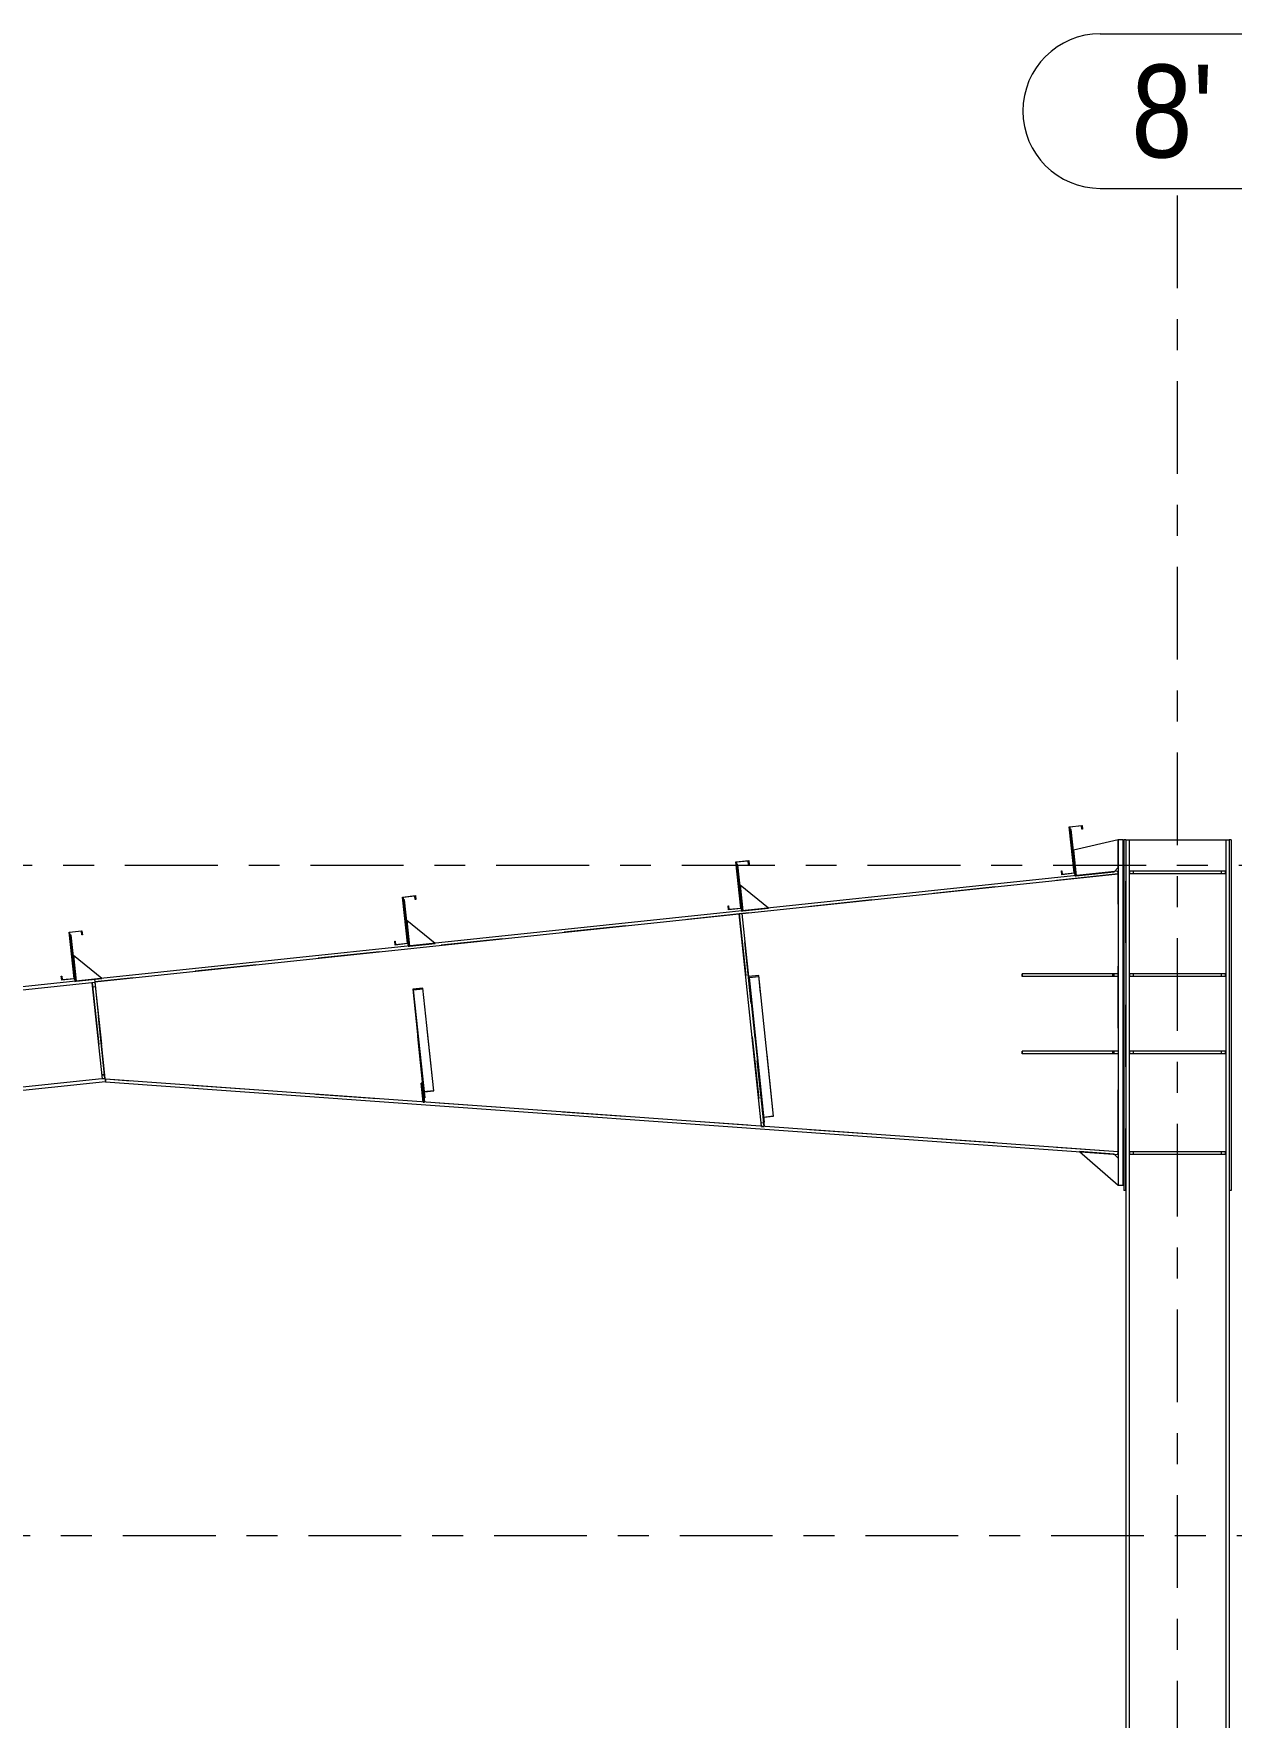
# Model space of a CAD drawing. Header units: millimetres. Extents: x -49 to 773, y -82 to 492.
# Drawn here: x 185.1 to 223.8, y 86 to 140.4 of the extents above; entities that cross this region are included whole.
import ezdxf

# ---------------------------------------------------------------- set-up
doc = ezdxf.new("R2010")
doc.units = ezdxf.units.MM
for name, pattern in [('XKITLINE00', [0]), ('XKITLINE02', [4, 2, -2]), ('XKITLINE03', [6, 3, -1, 1, -1])]:
    doc.linetypes.add(name, pattern=pattern)
doc.layers.add('Part', color=2, linetype='Continuous', lineweight=0)
doc.layers.add('S-grid', color=1, linetype='Continuous', lineweight=0)
doc.styles.add('ARIAL', font='ARIAL.TTF')

# ---------------------------------------------------------------- blocks, each defined once
blk = doc.blocks.new('*A47')
at = {"layer": 'Part'}
blk.add_hatch(color=3, dxfattribs=at).paths.add_polyline_path([(208.218, 109.937), (208.55, 109.972), (208.553, 109.94), (208.238, 109.907), (208.303, 109.294), (208.286, 109.292)], flags=17)
blk = doc.blocks.new('*A48')
at = {"layer": 'Part'}
blk.add_hatch(color=3, dxfattribs=at).paths.add_polyline_path([(197.367, 109.533), (197.699, 109.568), (197.702, 109.542), (197.387, 109.509), (197.439, 109.014), (197.422, 109.012)], flags=17)
blk = doc.blocks.new('*A60')
at = {"layer": 'Part'}
blk.add_hatch(color=3, dxfattribs=at).paths.add_polyline_path([(186.265, 111.373), (186.679, 111.416), (186.692, 111.292), (186.677, 111.29), (186.666, 111.4), (186.281, 111.359), (186.439, 109.866), (186.025, 109.822), (186.011, 109.946), (186.026, 109.948), (186.038, 109.839), (186.422, 109.879)], flags=17)
blk = doc.blocks.new('*A61')
at = {"layer": 'Part'}
blk.add_hatch(color=3, dxfattribs=at).paths.add_polyline_path([(197.039, 112.509), (197.453, 112.553), (197.466, 112.428), (197.451, 112.427), (197.44, 112.536), (197.055, 112.496), (197.213, 111.002), (196.798, 110.958), (196.785, 111.083), (196.8, 111.084), (196.811, 110.975), (197.196, 111.016)], flags=17)
blk = doc.blocks.new('*A65')
at = {"layer": 'Part'}
blk.add_hatch(color=3, dxfattribs=at).paths.add_polyline_path([(186.265, 111.373), (186.679, 111.416), (186.692, 111.292), (186.677, 111.29), (186.666, 111.4), (186.281, 111.359), (186.439, 109.866), (186.025, 109.822), (186.011, 109.946), (186.026, 109.948), (186.038, 109.839), (186.422, 109.879)], flags=17)
blk = doc.blocks.new('*A66')
at = {"layer": 'Part'}
blk.add_hatch(color=3, dxfattribs=at).paths.add_polyline_path([(197.039, 112.509), (197.453, 112.553), (197.466, 112.428), (197.451, 112.427), (197.44, 112.536), (197.055, 112.496), (197.213, 111.002), (196.798, 110.958), (196.785, 111.083), (196.8, 111.084), (196.811, 110.975), (197.196, 111.016)], flags=17)
blk = doc.blocks.new('*A72')
at = {"layer": 'Part'}
blk.add_hatch(color=3, dxfattribs=at).paths.add_polyline_path([(218.586, 114.782), (219, 114.825), (219.013, 114.701), (218.998, 114.699), (218.987, 114.809), (218.602, 114.768), (218.76, 113.275), (218.345, 113.231), (218.332, 113.355), (218.347, 113.357), (218.359, 113.248), (218.743, 113.288)], flags=17)
blk = doc.blocks.new('*A73')
at = {"layer": 'Part'}
blk.add_hatch(color=3, dxfattribs=at).paths.add_polyline_path([(207.812, 113.645), (208.226, 113.689), (208.24, 113.565), (208.225, 113.563), (208.213, 113.672), (207.829, 113.632), (207.986, 112.139), (207.572, 112.095), (207.559, 112.219), (207.574, 112.221), (207.585, 112.111), (207.97, 112.152)], flags=17)
blk = doc.blocks.new('*A79')
at = {"layer": 'Part'}
blk.add_hatch(color=3, dxfattribs=at).paths.add_polyline_path([(218.586, 114.782), (219, 114.825), (219.013, 114.701), (218.998, 114.699), (218.987, 114.809), (218.602, 114.768), (218.76, 113.275), (218.345, 113.231), (218.332, 113.355), (218.347, 113.357), (218.359, 113.248), (218.743, 113.288)], flags=17)
blk = doc.blocks.new('*A80')
at = {"layer": 'Part'}
blk.add_hatch(color=3, dxfattribs=at).paths.add_polyline_path([(207.812, 113.645), (208.226, 113.689), (208.24, 113.565), (208.225, 113.563), (208.213, 113.672), (207.829, 113.632), (207.986, 112.139), (207.572, 112.095), (207.559, 112.219), (207.574, 112.221), (207.585, 112.111), (207.97, 112.152)], flags=17)
blk = doc.blocks.new('*A480')
at = {"layer": 'S-grid', "color": 1, "linetype": 'XKITLINE03', "lineweight": 0}
blk.add_line((134.068, 113.542), (310.099, 113.542), dxfattribs=at)
blk = doc.blocks.new('*A481')
at = {"layer": 'S-grid', "color": 1, "linetype": 'XKITLINE03', "lineweight": 0}
blk.add_line((-10, 91.875), (509.153, 91.875), dxfattribs=at)
blk = doc.blocks.new('*A528')
at = {"layer": 'S-grid', "color": 1, "linetype": 'XKITLINE03', "lineweight": 0}
blk.add_line((222.083, -5.82), (222.083, 135.409), dxfattribs=at)
at = {"layer": 'S-grid', "color": 3, "style": 'ARIAL', "width": 0.85}
blk.add_text("8'", height=3, dxfattribs=at).set_placement((220.589, 136.409))
blk = doc.blocks.new('*A529')
at = {"layer": 'S-grid', "color": 1, "linetype": 'XKITLINE00', "lineweight": 0}
for p, q in [((219.589, 140.409), (224.577, 140.409)), ((219.589, 135.409), (224.577, 135.409))]:
    blk.add_line(p, q, dxfattribs=at)
for centre, start, end in [((219.589, 137.909), 90, 270), ((224.577, 137.909), 270, 90)]:
    blk.add_arc(centre, 2.5, start, end, dxfattribs=at)
blk = doc.blocks.new('*A533')
at = {"layer": 'Part', "color": 2, "linetype": 'XKITLINE00', "lineweight": 0}
for p, q in [((187.084, 109.85), (114.45, 102.189)), ((187.095, 109.742), (114.462, 102.081)), ((187.093, 109.767), (187.095, 109.742)), ((187.422, 106.643), (122.476, 99.793)), ((187.434, 106.535), (122.487, 99.685)), ((187.422, 106.643), (187.434, 106.535)), ((122.145, 99.758), (114.788, 98.982)), ((122.156, 99.65), (114.8, 98.874))]:
    blk.add_line(p, q, dxfattribs=at)
at = {"layer": 'Part', "color": 7, "linetype": 'XKITLINE02', "lineweight": 0}
for p, q in [((187.084, 109.85), (187.093, 109.767)), ((187.095, 109.742), (187.422, 106.643)), ((114.45, 102.189), (114.8, 98.874)), ((122.476, 99.793), (122.145, 99.758)), ((122.487, 99.685), (122.156, 99.65))]:
    blk.add_line(p, q, dxfattribs=at)
blk = doc.blocks.new('*A534')
at = {"layer": 'Part', "color": 2, "linetype": 'XKITLINE00', "lineweight": 0}
for p, q in [((223.817, 114.359), (223.75, 114.359)), ((223.75, 114.359), (223.75, 103.026)), ((223.817, 114.359), (223.817, 103.026)), ((223.817, 103.026), (223.75, 103.026))]:
    blk.add_line(p, q, dxfattribs=at)
blk = doc.blocks.new('*A535')
at = {"layer": 'Part', "color": 2, "linetype": 'XKITLINE00', "lineweight": 0}
for p, q in [((220.167, 114.359), (220.167, 103.192)), ((220.333, 114.359), (220.167, 114.359)), ((220.333, 103.192), (220.333, 114.359)), ((220.167, 103.192), (220.333, 103.192))]:
    blk.add_line(p, q, dxfattribs=at)
blk = doc.blocks.new('*A537')
at = {"layer": 'Part', "color": 2, "linetype": 'XKITLINE00', "lineweight": 0}
for p, q in [((223.633, 107.526), (220.533, 107.526)), ((220.533, 107.442), (220.533, 107.526)), ((223.633, 107.442), (220.533, 107.442)), ((223.633, 107.526), (223.633, 107.442))]:
    blk.add_line(p, q, dxfattribs=at)
at = {"layer": 'Part', "color": 7, "linetype": 'XKITLINE02', "lineweight": 0}
for p, q in [((220.658, 107.442), (220.658, 107.526)), ((223.508, 107.442), (223.508, 107.526))]:
    blk.add_line(p, q, dxfattribs=at)
blk = doc.blocks.new('*A538')
at = {"layer": 'Part', "color": 7, "linetype": 'XKITLINE02', "lineweight": 0}
for p, q in [((223.633, 107.526), (220.533, 107.526)), ((220.533, 107.526), (220.533, 107.442)), ((223.633, 107.442), (220.533, 107.442)), ((220.658, 107.442), (220.658, 107.526)), ((223.508, 107.442), (223.508, 107.526)), ((223.633, 107.442), (223.633, 107.526))]:
    blk.add_line(p, q, dxfattribs=at)
blk = doc.blocks.new('*A539')
at = {"layer": 'Part', "color": 2, "linetype": 'XKITLINE00', "lineweight": 0}
for p, q in [((223.633, 110.026), (220.533, 110.026)), ((220.533, 109.942), (220.533, 110.026)), ((223.633, 109.942), (220.533, 109.942)), ((223.633, 110.026), (223.633, 109.942))]:
    blk.add_line(p, q, dxfattribs=at)
at = {"layer": 'Part', "color": 7, "linetype": 'XKITLINE02', "lineweight": 0}
for p, q in [((220.658, 109.942), (220.658, 110.026)), ((223.508, 109.942), (223.508, 110.026))]:
    blk.add_line(p, q, dxfattribs=at)
blk = doc.blocks.new('*A540')
at = {"layer": 'Part', "color": 7, "linetype": 'XKITLINE02', "lineweight": 0}
for p, q in [((223.633, 110.026), (220.533, 110.026)), ((220.533, 110.026), (220.533, 109.942)), ((223.633, 109.942), (220.533, 109.942)), ((220.658, 109.942), (220.658, 110.026)), ((223.508, 109.942), (223.508, 110.026)), ((223.633, 109.942), (223.633, 110.026))]:
    blk.add_line(p, q, dxfattribs=at)
blk = doc.blocks.new('*A541')
at = {"layer": 'Part', "color": 2, "linetype": 'XKITLINE00', "lineweight": 0}
for p, q in [((223.633, 113.339), (220.533, 113.339)), ((220.533, 113.255), (220.533, 113.339)), ((223.633, 113.255), (220.533, 113.255)), ((223.633, 113.339), (223.633, 113.255))]:
    blk.add_line(p, q, dxfattribs=at)
at = {"layer": 'Part', "color": 7, "linetype": 'XKITLINE02', "lineweight": 0}
for p, q in [((220.658, 113.255), (220.658, 113.339)), ((223.508, 113.255), (223.508, 113.339))]:
    blk.add_line(p, q, dxfattribs=at)
blk = doc.blocks.new('*A542')
at = {"layer": 'Part', "color": 7, "linetype": 'XKITLINE02', "lineweight": 0}
for p, q in [((223.633, 113.339), (220.533, 113.339)), ((220.533, 113.339), (220.533, 113.255)), ((223.633, 113.255), (220.533, 113.255)), ((220.658, 113.255), (220.658, 113.339)), ((223.508, 113.255), (223.508, 113.339)), ((223.633, 113.255), (223.633, 113.339))]:
    blk.add_line(p, q, dxfattribs=at)
blk = doc.blocks.new('*A543')
at = {"layer": 'Part', "color": 2, "linetype": 'XKITLINE00', "lineweight": 0}
for p, q in [((218.652, 114.688), (218.611, 114.684)), ((218.81, 113.196), (218.652, 114.688)), ((218.76, 113.275), (218.768, 113.192))]:
    blk.add_line(p, q, dxfattribs=at)
at = {"layer": 'Part', "color": 7, "linetype": 'XKITLINE02', "lineweight": 0}
for p, q in [((218.611, 114.684), (218.76, 113.275)), ((218.768, 113.192), (218.81, 113.196))]:
    blk.add_line(p, q, dxfattribs=at)
blk = doc.blocks.new('*A544')
at = {"layer": 'Part', "color": 2, "linetype": 'XKITLINE00', "lineweight": 0}
for p, q in [((220.167, 114.359), (218.722, 114.025)), ((218.722, 114.025), (218.81, 113.196)), ((220.042, 113.326), (220.167, 113.465))]:
    blk.add_line(p, q, dxfattribs=at)
at = {"layer": 'Part', "color": 7, "linetype": 'XKITLINE02', "lineweight": 0}
for p, q in [((220.167, 113.465), (220.167, 114.359)), ((218.81, 113.196), (220.042, 113.326))]:
    blk.add_line(p, q, dxfattribs=at)
blk = doc.blocks.new('*A547')
at = {"layer": 'Part', "color": 7, "linetype": 'XKITLINE02', "lineweight": 0}
for p, q in [((223.633, 104.275), (220.533, 104.275)), ((220.533, 104.275), (220.533, 104.192)), ((223.633, 104.192), (220.533, 104.192)), ((220.658, 104.192), (220.658, 104.275)), ((223.508, 104.192), (223.508, 104.275)), ((223.633, 104.192), (223.633, 104.275))]:
    blk.add_line(p, q, dxfattribs=at)
blk = doc.blocks.new('*A548')
at = {"layer": 'Part', "color": 2, "linetype": 'XKITLINE00', "lineweight": 0}
for p, q in [((223.633, 104.275), (220.533, 104.275)), ((220.533, 104.192), (220.533, 104.275)), ((223.633, 104.192), (220.533, 104.192)), ((223.633, 104.275), (223.633, 104.192))]:
    blk.add_line(p, q, dxfattribs=at)
at = {"layer": 'Part', "color": 7, "linetype": 'XKITLINE02', "lineweight": 0}
for p, q in [((220.658, 104.192), (220.658, 104.275)), ((223.508, 104.192), (223.508, 104.275))]:
    blk.add_line(p, q, dxfattribs=at)
blk = doc.blocks.new('*A549')
at = {"layer": 'Part', "color": 7, "linetype": 'XKITLINE02', "lineweight": 0}
for p, q in [((220.167, 110.026), (217.067, 110.026)), ((217.067, 109.942), (217.067, 110.026)), ((220.167, 109.942), (217.067, 109.942)), ((220, 109.942), (220, 110.026)), ((220.042, 109.942), (220.042, 110.026)), ((220.167, 110.026), (220.167, 109.942))]:
    blk.add_line(p, q, dxfattribs=at)
blk = doc.blocks.new('*A550')
at = {"layer": 'Part', "color": 7, "linetype": 'XKITLINE02', "lineweight": 0}
for p, q in [((220.167, 107.526), (217.067, 107.526)), ((217.067, 107.442), (217.067, 107.526)), ((220.167, 107.442), (217.067, 107.442)), ((220, 107.442), (220, 107.526)), ((220.042, 107.442), (220.042, 107.526)), ((220.167, 107.526), (220.167, 107.442))]:
    blk.add_line(p, q, dxfattribs=at)
blk = doc.blocks.new('*A551')
at = {"layer": 'Part', "color": 2, "linetype": 'XKITLINE00', "lineweight": 0}
for p, q in [((220.167, 110.026), (217.067, 110.026)), ((217.067, 110.026), (217.067, 109.942)), ((220.167, 109.942), (217.067, 109.942)), ((220, 109.942), (220, 110.026))]:
    blk.add_line(p, q, dxfattribs=at)
at = {"layer": 'Part', "color": 7, "linetype": 'XKITLINE02', "lineweight": 0}
for p, q in [((220.042, 109.942), (220.042, 110.026)), ((220.167, 110.026), (220.167, 109.942))]:
    blk.add_line(p, q, dxfattribs=at)
blk = doc.blocks.new('*A552')
at = {"layer": 'Part', "color": 2, "linetype": 'XKITLINE00', "lineweight": 0}
for p, q in [((220.167, 107.526), (217.067, 107.526)), ((217.067, 107.526), (217.067, 107.442)), ((220.167, 107.442), (217.067, 107.442)), ((220, 107.442), (220, 107.526))]:
    blk.add_line(p, q, dxfattribs=at)
at = {"layer": 'Part', "color": 7, "linetype": 'XKITLINE02', "lineweight": 0}
for p, q in [((220.042, 107.442), (220.042, 107.526)), ((220.167, 107.526), (220.167, 107.442))]:
    blk.add_line(p, q, dxfattribs=at)
blk = doc.blocks.new('*A553')
at = {"layer": 'Part', "color": 2, "linetype": 'XKITLINE00', "lineweight": 0}
for p, q in [((218.92, 104.281), (220.167, 103.192)), ((220.042, 104.2), (220.167, 104.067))]:
    blk.add_line(p, q, dxfattribs=at)
at = {"layer": 'Part', "color": 7, "linetype": 'XKITLINE02', "lineweight": 0}
for p, q in [((220.042, 104.2), (218.92, 104.281)), ((220.167, 104.067), (220.167, 103.192))]:
    blk.add_line(p, q, dxfattribs=at)
blk = doc.blocks.new('*A696')
at = {"layer": 'Part', "color": 2, "linetype": 'XKITLINE00', "lineweight": 0}
for p, q in [((220.417, 114.359), (223.75, 114.359)), ((220.525, 114.359), (220.525, 65.375)), ((223.642, 114.359), (223.642, 65.375)), ((220.417, 103.026), (220.417, 16.833)), ((223.75, 103.026), (223.75, 16.833))]:
    blk.add_line(p, q, dxfattribs=at)
at = {"layer": 'Part', "color": 7, "linetype": 'XKITLINE02', "lineweight": 0}
for p, q in [((220.417, 103.026), (220.417, 114.359)), ((223.75, 114.359), (223.75, 103.026))]:
    blk.add_line(p, q, dxfattribs=at)
blk = doc.blocks.new('*A705')
at = {"layer": 'Part', "color": 2, "linetype": 'XKITLINE00', "lineweight": 0}
for p, q in [((187.439, 106.618), (187.434, 106.535)), ((187.434, 106.535), (220.161, 104.192)), ((220.167, 104.275), (187.439, 106.618)), ((220.161, 104.192), (220.167, 104.275))]:
    blk.add_line(p, q, dxfattribs=at)
blk = doc.blocks.new('*A706')
at = {"layer": 'Part', "color": 2, "linetype": 'XKITLINE00', "lineweight": 0}
for p, q in [((220.158, 113.339), (187.084, 109.85)), ((187.093, 109.767), (220.167, 113.256)), ((220.167, 113.256), (220.158, 113.339)), ((187.084, 109.85), (187.093, 109.767))]:
    blk.add_line(p, q, dxfattribs=at)
blk = doc.blocks.new('*A707')
at = {"layer": 'Part', "color": 7, "linetype": 'XKITLINE02', "lineweight": 0}
for p, q in [((220.167, 113.256), (187.093, 109.767)), ((220.167, 104.275), (220.167, 113.256)), ((187.093, 109.767), (187.425, 106.619)), ((220.167, 104.275), (187.439, 106.618))]:
    blk.add_line(p, q, dxfattribs=at)
at = {"layer": 'Part', "color": 2, "linetype": 'XKITLINE00', "lineweight": 0}
blk.add_line((187.439, 106.618), (187.425, 106.619), dxfattribs=at)
blk = doc.blocks.new('*A722')
at = {"layer": 'Part', "color": 2, "linetype": 'XKITLINE00', "lineweight": 0}
for p, q in [((186.332, 111.279), (186.29, 111.275)), ((186.489, 109.787), (186.332, 111.279)), ((186.439, 109.866), (186.448, 109.783))]:
    blk.add_line(p, q, dxfattribs=at)
at = {"layer": 'Part', "color": 7, "linetype": 'XKITLINE02', "lineweight": 0}
for p, q in [((186.29, 111.275), (186.439, 109.866)), ((186.448, 109.783), (186.489, 109.787))]:
    blk.add_line(p, q, dxfattribs=at)
blk = doc.blocks.new('*A723')
at = {"layer": 'Part', "color": 2, "linetype": 'XKITLINE00', "lineweight": 0}
blk.add_line((187.318, 109.875), (186.402, 110.616), dxfattribs=at)
at = {"layer": 'Part', "color": 7, "linetype": 'XKITLINE02', "lineweight": 0}
for p, q in [((186.402, 110.616), (186.489, 109.787)), ((186.489, 109.787), (187.318, 109.875))]:
    blk.add_line(p, q, dxfattribs=at)
blk = doc.blocks.new('*A724')
at = {"layer": 'Part', "color": 7, "linetype": 'XKITLINE02', "lineweight": 0}
for p, q in [((187.095, 109.742), (187.012, 109.734)), ((187.012, 109.734), (187.339, 106.634)), ((187.025, 109.609), (187.108, 109.618)), ((187.422, 106.643), (187.095, 109.742)), ((187.326, 106.758), (187.409, 106.767)), ((187.339, 106.634), (187.422, 106.643))]:
    blk.add_line(p, q, dxfattribs=at)
blk = doc.blocks.new('*A725')
at = {"layer": 'Part', "color": 7, "linetype": 'XKITLINE02', "lineweight": 0}
for p, q in [((187.095, 109.742), (187.012, 109.734)), ((187.025, 109.609), (187.108, 109.618)), ((187.409, 106.767), (187.326, 106.758)), ((187.422, 106.643), (187.339, 106.634))]:
    blk.add_line(p, q, dxfattribs=at)
at = {"layer": 'Part', "color": 2, "linetype": 'XKITLINE00', "lineweight": 0}
for p, q in [((187.339, 106.634), (187.012, 109.734)), ((187.095, 109.742), (187.422, 106.643))]:
    blk.add_line(p, q, dxfattribs=at)
blk = doc.blocks.new('*A726')
at = {"layer": 'Part', "color": 7, "linetype": 'XKITLINE02', "lineweight": 0}
for p, q in [((208.715, 105.229), (208.218, 109.937)), ((209.029, 105.426), (208.55, 109.972)), ((208.731, 105.231), (208.238, 109.907)), ((208.697, 105.399), (209.028, 105.434)), ((208.714, 105.392), (209.029, 105.426)), ((208.715, 105.229), (208.731, 105.231))]:
    blk.add_line(p, q, dxfattribs=at)
blk = doc.blocks.new('*A727')
at = {"layer": 'Part', "color": 2, "linetype": 'XKITLINE00', "lineweight": 0}
for p, q in [((207.879, 113.552), (207.837, 113.547)), ((208.036, 112.06), (207.879, 113.552)), ((207.986, 112.139), (207.995, 112.056))]:
    blk.add_line(p, q, dxfattribs=at)
at = {"layer": 'Part', "color": 7, "linetype": 'XKITLINE02', "lineweight": 0}
for p, q in [((207.837, 113.547), (207.986, 112.139)), ((207.995, 112.056), (208.036, 112.06))]:
    blk.add_line(p, q, dxfattribs=at)
blk = doc.blocks.new('*A728')
at = {"layer": 'Part', "color": 7, "linetype": 'XKITLINE02', "lineweight": 0}
for p, q in [((207.921, 111.964), (208.004, 111.973)), ((208.218, 109.937), (208.682, 105.543)), ((208.633, 105.21), (208.716, 105.218)), ((208.645, 105.1), (208.646, 105.085)), ((208.729, 105.094), (208.646, 105.085))]:
    blk.add_line(p, q, dxfattribs=at)
at = {"layer": 'Part', "color": 2, "linetype": 'XKITLINE00', "lineweight": 0}
for p, q in [((208.645, 105.1), (207.921, 111.964)), ((208.004, 111.973), (208.218, 109.937)), ((208.682, 105.543), (208.729, 105.094))]:
    blk.add_line(p, q, dxfattribs=at)
blk = doc.blocks.new('*A729')
at = {"layer": 'Part', "color": 7, "linetype": 'XKITLINE02', "lineweight": 0}
for p, q in [((208.004, 111.973), (207.921, 111.964)), ((207.921, 111.964), (208.646, 105.085)), ((208.729, 105.094), (208.004, 111.973)), ((208.633, 105.21), (208.716, 105.218)), ((208.646, 105.085), (208.729, 105.094))]:
    blk.add_line(p, q, dxfattribs=at)
blk = doc.blocks.new('*A730')
at = {"layer": 'Part', "color": 2, "linetype": 'XKITLINE00', "lineweight": 0}
blk.add_line((208.865, 112.147), (207.949, 112.889), dxfattribs=at)
at = {"layer": 'Part', "color": 7, "linetype": 'XKITLINE02', "lineweight": 0}
for p, q in [((207.949, 112.889), (208.036, 112.06)), ((208.036, 112.06), (208.865, 112.147))]:
    blk.add_line(p, q, dxfattribs=at)
blk = doc.blocks.new('*A731')
at = {"layer": 'Part', "color": 7, "linetype": 'XKITLINE02', "lineweight": 0}
for p, q in [((197.739, 106.012), (197.367, 109.533)), ((197.755, 106.014), (197.387, 109.509)), ((198.049, 106.248), (197.699, 109.568)), ((197.717, 106.223), (198.048, 106.258)), ((197.734, 106.214), (198.049, 106.248)), ((197.739, 106.012), (197.755, 106.014))]:
    blk.add_line(p, q, dxfattribs=at)
blk = doc.blocks.new('*A732')
at = {"layer": 'Part', "color": 7, "linetype": 'XKITLINE02', "lineweight": 0}
for p, q in [((197.687, 106.501), (197.646, 106.497)), ((197.646, 106.497), (197.711, 105.875)), ((197.753, 105.88), (197.687, 106.501)), ((197.698, 106), (197.74, 106.004)), ((197.711, 105.875), (197.753, 105.88))]:
    blk.add_line(p, q, dxfattribs=at)
blk = doc.blocks.new('*A733')
at = {"layer": 'Part', "color": 2, "linetype": 'XKITLINE00', "lineweight": 0}
for p, q in [((197.105, 112.415), (197.064, 112.411)), ((197.263, 110.924), (197.105, 112.415)), ((197.213, 111.002), (197.221, 110.919))]:
    blk.add_line(p, q, dxfattribs=at)
at = {"layer": 'Part', "color": 7, "linetype": 'XKITLINE02', "lineweight": 0}
for p, q in [((197.064, 112.411), (197.213, 111.002)), ((197.221, 110.919), (197.263, 110.924))]:
    blk.add_line(p, q, dxfattribs=at)
blk = doc.blocks.new('*A734')
at = {"layer": 'Part', "color": 2, "linetype": 'XKITLINE00', "lineweight": 0}
for p, q in [((197.646, 106.497), (197.687, 106.501)), ((197.711, 105.883), (197.646, 106.497)), ((197.71, 106.288), (197.753, 105.88))]:
    blk.add_line(p, q, dxfattribs=at)
at = {"layer": 'Part', "color": 7, "linetype": 'XKITLINE02', "lineweight": 0}
for p, q in [((197.687, 106.501), (197.71, 106.288)), ((197.698, 106), (197.74, 106.004)), ((197.711, 105.883), (197.711, 105.875)), ((197.753, 105.88), (197.711, 105.875))]:
    blk.add_line(p, q, dxfattribs=at)
blk = doc.blocks.new('*A735')
at = {"layer": 'Part', "color": 2, "linetype": 'XKITLINE00', "lineweight": 0}
blk.add_line((198.091, 111.011), (197.175, 111.752), dxfattribs=at)
at = {"layer": 'Part', "color": 7, "linetype": 'XKITLINE02', "lineweight": 0}
for p, q in [((197.175, 111.752), (197.263, 110.924)), ((197.263, 110.924), (198.091, 111.011))]:
    blk.add_line(p, q, dxfattribs=at)
blk = doc.blocks.new('*A736')
at = {"layer": 'Part', "color": 2, "linetype": 'XKITLINE00', "lineweight": 0}
for p, q in [((208.55, 109.972), (208.218, 109.937)), ((208.218, 109.937), (208.682, 105.543)), ((208.238, 109.907), (208.553, 109.94)), ((209.029, 105.426), (208.55, 109.972)), ((208.238, 109.907), (208.303, 109.294)), ((208.303, 109.294), (208.286, 109.292)), ((208.303, 109.294), (208.731, 105.231)), ((208.714, 105.392), (209.029, 105.426)), ((208.715, 105.229), (208.731, 105.231))]:
    blk.add_line(p, q, dxfattribs=at)
at = {"layer": 'Part', "color": 7, "linetype": 'XKITLINE02', "lineweight": 0}
for p, q in [((208.682, 105.543), (208.715, 105.229)), ((208.697, 105.399), (209.028, 105.434))]:
    blk.add_line(p, q, dxfattribs=at)
blk = doc.blocks.new('*A737')
at = {"layer": 'Part', "color": 2, "linetype": 'XKITLINE00', "lineweight": 0}
for p, q in [((197.699, 109.568), (197.367, 109.533)), ((197.367, 109.533), (197.71, 106.288)), ((197.387, 109.509), (197.702, 109.542)), ((197.387, 109.509), (197.439, 109.014)), ((198.049, 106.248), (197.699, 109.568)), ((197.439, 109.014), (197.422, 109.012)), ((197.439, 109.014), (197.755, 106.014)), ((197.734, 106.214), (198.049, 106.248)), ((197.739, 106.012), (197.755, 106.014))]:
    blk.add_line(p, q, dxfattribs=at)
at = {"layer": 'Part', "color": 7, "linetype": 'XKITLINE02', "lineweight": 0}
for p, q in [((197.71, 106.288), (197.739, 106.012)), ((197.717, 106.223), (198.048, 106.258))]:
    blk.add_line(p, q, dxfattribs=at)
blk = doc.blocks.new('*A741')
at = {"layer": 'Part', "color": 2, "linetype": 'XKITLINE00', "lineweight": 0}
for p, q in [((220.417, 114.359), (220.35, 114.359)), ((220.35, 114.359), (220.35, 103.026)), ((220.417, 114.359), (220.417, 103.026)), ((220.417, 103.026), (220.35, 103.026))]:
    blk.add_line(p, q, dxfattribs=at)
blk = doc.blocks.new('*A767')
at = {"layer": 'Part', "color": 2, "linetype": 'XKITLINE00', "lineweight": 0}
for p, q in [((186.265, 111.373), (186.679, 111.416)), ((186.422, 109.879), (186.265, 111.373)), ((186.666, 111.4), (186.281, 111.359)), ((186.281, 111.359), (186.439, 109.866)), ((186.677, 111.29), (186.666, 111.4)), ((186.692, 111.292), (186.677, 111.29)), ((186.679, 111.416), (186.692, 111.292)), ((186.011, 109.946), (186.026, 109.948)), ((186.025, 109.822), (186.011, 109.946)), ((186.026, 109.948), (186.038, 109.839)), ((186.439, 109.866), (186.025, 109.822)), ((186.038, 109.839), (186.422, 109.879))]:
    blk.add_line(p, q, dxfattribs=at)
blk = doc.blocks.new('*A768')
at = {"layer": 'Part', "color": 2, "linetype": 'XKITLINE00', "lineweight": 0}
for p, q in [((197.039, 112.509), (197.453, 112.553)), ((197.196, 111.016), (197.039, 112.509)), ((197.44, 112.536), (197.055, 112.496)), ((197.055, 112.496), (197.213, 111.002)), ((197.451, 112.427), (197.44, 112.536)), ((197.466, 112.428), (197.451, 112.427)), ((197.453, 112.553), (197.466, 112.428)), ((196.785, 111.083), (196.8, 111.084)), ((196.798, 110.958), (196.785, 111.083)), ((197.213, 111.002), (196.798, 110.958)), ((196.8, 111.084), (196.811, 110.975)), ((196.811, 110.975), (197.196, 111.016))]:
    blk.add_line(p, q, dxfattribs=at)
blk = doc.blocks.new('*A772')
at = {"layer": 'Part', "color": 2, "linetype": 'XKITLINE00', "lineweight": 0}
for p, q in [((186.265, 111.373), (186.679, 111.416)), ((186.422, 109.879), (186.265, 111.373)), ((186.666, 111.4), (186.281, 111.359)), ((186.281, 111.359), (186.439, 109.866)), ((186.677, 111.29), (186.666, 111.4)), ((186.692, 111.292), (186.677, 111.29)), ((186.679, 111.416), (186.692, 111.292)), ((186.011, 109.946), (186.026, 109.948)), ((186.025, 109.822), (186.011, 109.946)), ((186.026, 109.948), (186.038, 109.839)), ((186.439, 109.866), (186.025, 109.822)), ((186.038, 109.839), (186.422, 109.879))]:
    blk.add_line(p, q, dxfattribs=at)
blk = doc.blocks.new('*A773')
at = {"layer": 'Part', "color": 2, "linetype": 'XKITLINE00', "lineweight": 0}
for p, q in [((197.039, 112.509), (197.453, 112.553)), ((197.196, 111.016), (197.039, 112.509)), ((197.44, 112.536), (197.055, 112.496)), ((197.055, 112.496), (197.213, 111.002)), ((197.451, 112.427), (197.44, 112.536)), ((197.466, 112.428), (197.451, 112.427)), ((197.453, 112.553), (197.466, 112.428)), ((196.785, 111.083), (196.8, 111.084)), ((196.798, 110.958), (196.785, 111.083)), ((197.213, 111.002), (196.798, 110.958)), ((196.8, 111.084), (196.811, 110.975)), ((196.811, 110.975), (197.196, 111.016))]:
    blk.add_line(p, q, dxfattribs=at)
blk = doc.blocks.new('*A779')
at = {"layer": 'Part', "color": 2, "linetype": 'XKITLINE00', "lineweight": 0}
for p, q in [((218.586, 114.782), (219, 114.825)), ((218.987, 114.809), (218.602, 114.768)), ((218.998, 114.699), (218.987, 114.809)), ((219, 114.825), (219.013, 114.701)), ((218.743, 113.288), (218.586, 114.782)), ((218.602, 114.768), (218.76, 113.275)), ((219.013, 114.701), (218.998, 114.699)), ((218.332, 113.355), (218.347, 113.357)), ((218.345, 113.231), (218.332, 113.355)), ((218.76, 113.275), (218.345, 113.231)), ((218.347, 113.357), (218.359, 113.248)), ((218.359, 113.248), (218.743, 113.288))]:
    blk.add_line(p, q, dxfattribs=at)
blk = doc.blocks.new('*A780')
at = {"layer": 'Part', "color": 2, "linetype": 'XKITLINE00', "lineweight": 0}
for p, q in [((207.812, 113.645), (208.226, 113.689)), ((207.97, 112.152), (207.812, 113.645)), ((208.213, 113.672), (207.829, 113.632)), ((207.829, 113.632), (207.986, 112.139)), ((208.225, 113.563), (208.213, 113.672)), ((208.24, 113.565), (208.225, 113.563)), ((208.226, 113.689), (208.24, 113.565)), ((207.559, 112.219), (207.574, 112.221)), ((207.572, 112.095), (207.559, 112.219)), ((207.986, 112.139), (207.572, 112.095)), ((207.574, 112.221), (207.585, 112.111)), ((207.585, 112.111), (207.97, 112.152))]:
    blk.add_line(p, q, dxfattribs=at)
blk = doc.blocks.new('*A787')
at = {"layer": 'Part', "color": 2, "linetype": 'XKITLINE00', "lineweight": 0}
for p, q in [((218.586, 114.782), (219, 114.825)), ((218.987, 114.809), (218.602, 114.768)), ((218.998, 114.699), (218.987, 114.809)), ((219, 114.825), (219.013, 114.701)), ((218.743, 113.288), (218.586, 114.782)), ((218.602, 114.768), (218.76, 113.275)), ((219.013, 114.701), (218.998, 114.699)), ((218.332, 113.355), (218.347, 113.357)), ((218.345, 113.231), (218.332, 113.355)), ((218.76, 113.275), (218.345, 113.231)), ((218.347, 113.357), (218.359, 113.248)), ((218.359, 113.248), (218.743, 113.288))]:
    blk.add_line(p, q, dxfattribs=at)
blk = doc.blocks.new('*A788')
at = {"layer": 'Part', "color": 2, "linetype": 'XKITLINE00', "lineweight": 0}
for p, q in [((207.812, 113.645), (208.226, 113.689)), ((207.97, 112.152), (207.812, 113.645)), ((208.213, 113.672), (207.829, 113.632)), ((207.829, 113.632), (207.986, 112.139)), ((208.225, 113.563), (208.213, 113.672)), ((208.24, 113.565), (208.225, 113.563)), ((208.226, 113.689), (208.24, 113.565)), ((207.559, 112.219), (207.574, 112.221)), ((207.572, 112.095), (207.559, 112.219)), ((207.986, 112.139), (207.572, 112.095)), ((207.574, 112.221), (207.585, 112.111)), ((207.585, 112.111), (207.97, 112.152))]:
    blk.add_line(p, q, dxfattribs=at)

msp = doc.modelspace()

# ---------------------------------------------------------------- block references
at = {"lineweight": 0}
for name in ['*A529', '*A528', '*A480', '*A72', '*A79', '*A779', '*A787', '*A543', '*A544', '*A535', '*A741', '*A696', '*A534', '*A706', '*A707', '*A73', '*A80', '*A780', '*A788', '*A727', '*A541', '*A542', '*A730', '*A61', '*A66', '*A768', '*A773', '*A733', '*A735', '*A728', '*A729', '*A60', '*A65', '*A767', '*A772', '*A722', '*A723', '*A47', '*A726', '*A736', '*A549', '*A551', '*A539', '*A540', '*A533', '*A724', '*A725', '*A48', '*A731', '*A737', '*A550', '*A552', '*A537', '*A538', '*A705', '*A732', '*A734', '*A553', '*A547', '*A548', '*A481']:
    msp.add_blockref(name, (0, 0), dxfattribs=at)

doc.saveas('drawing.dxf')
